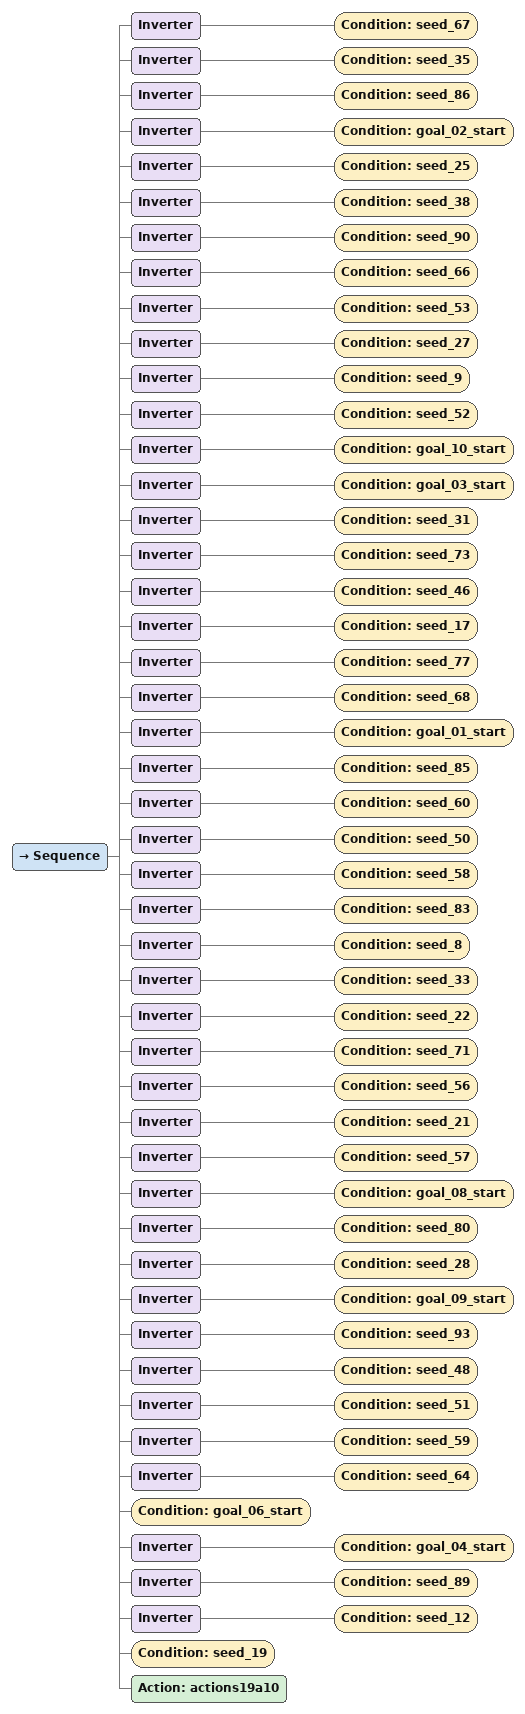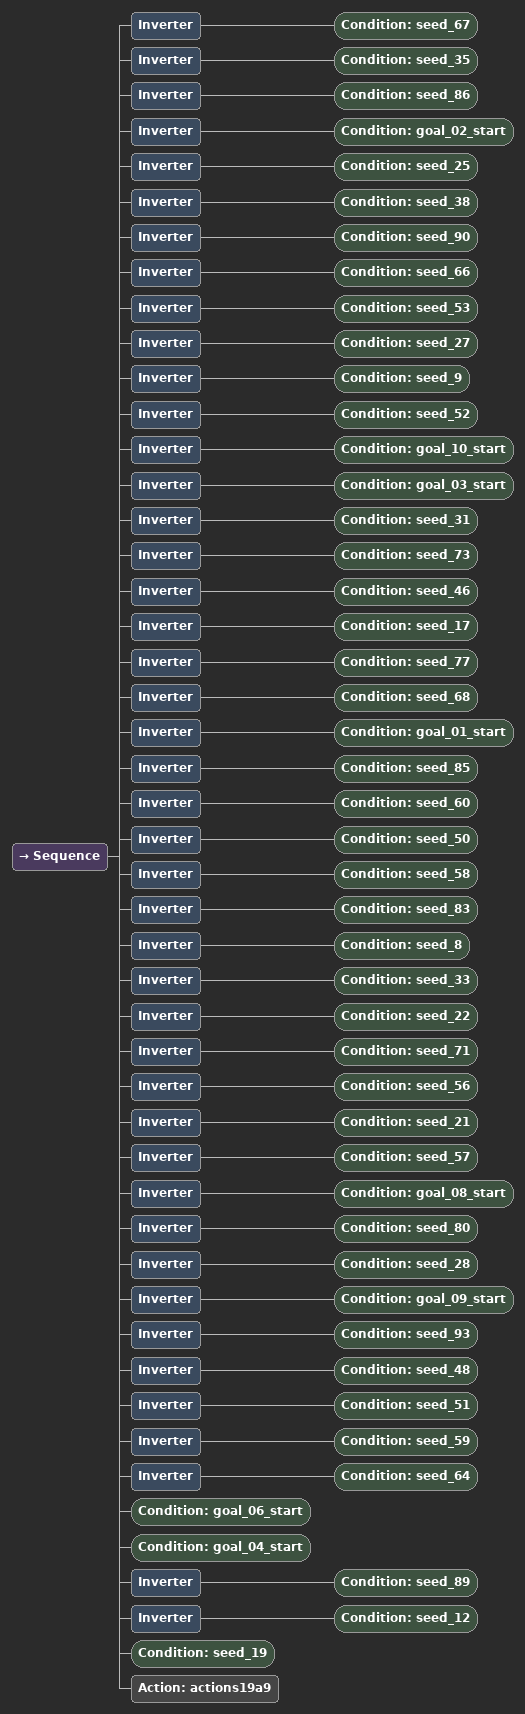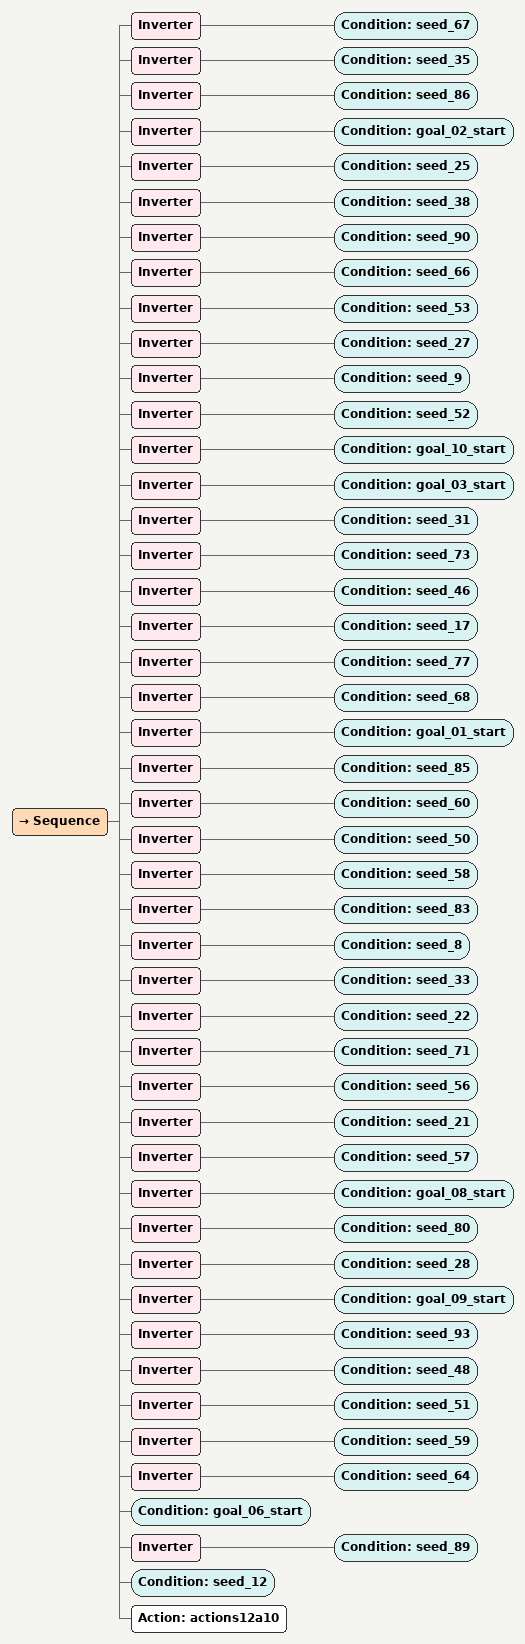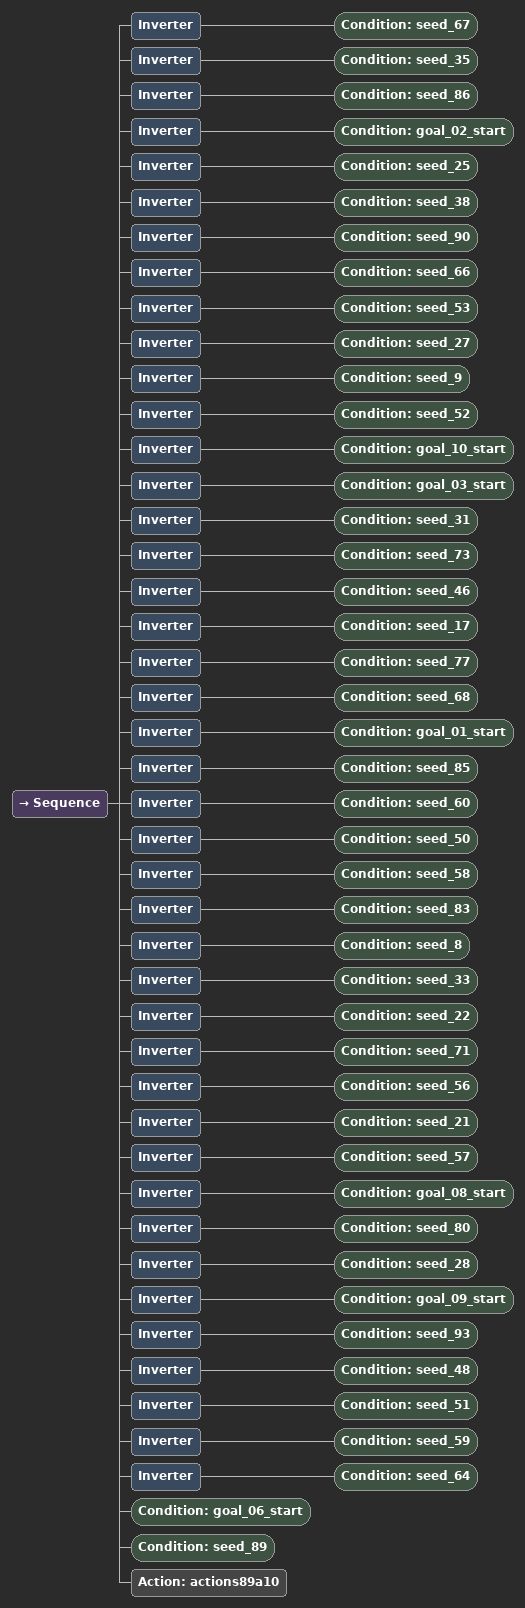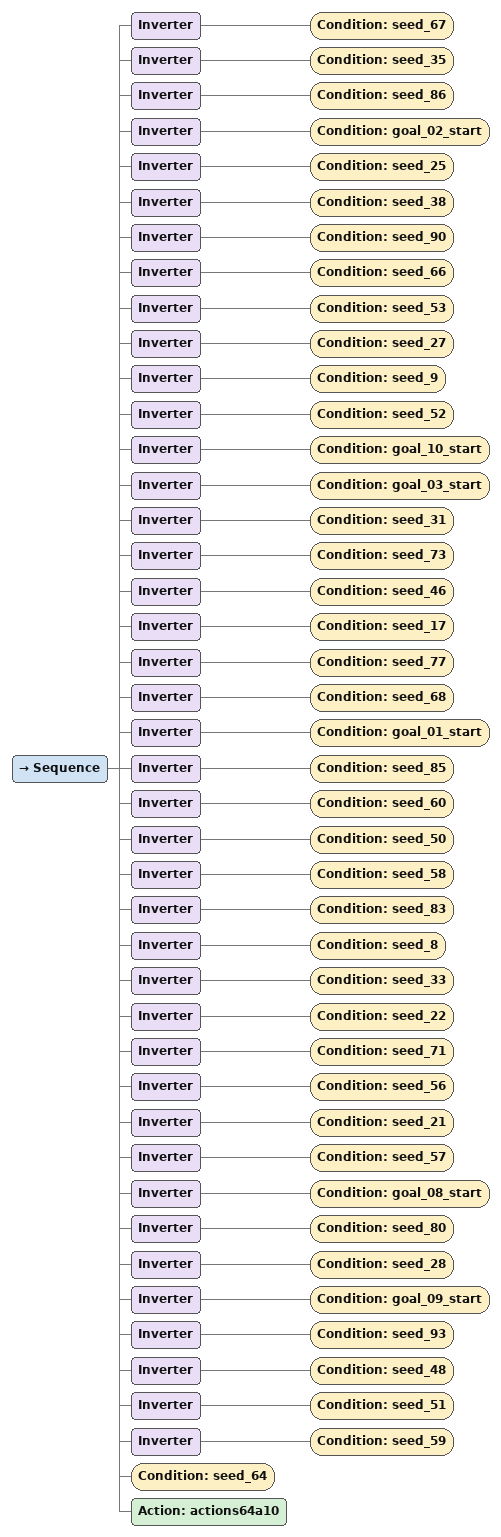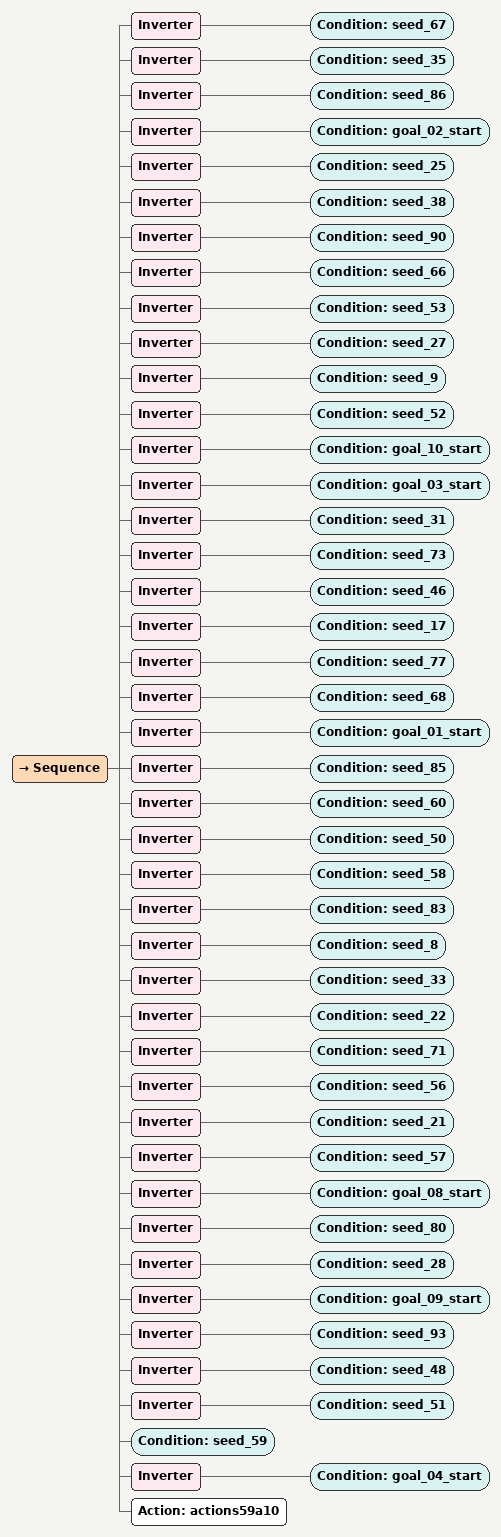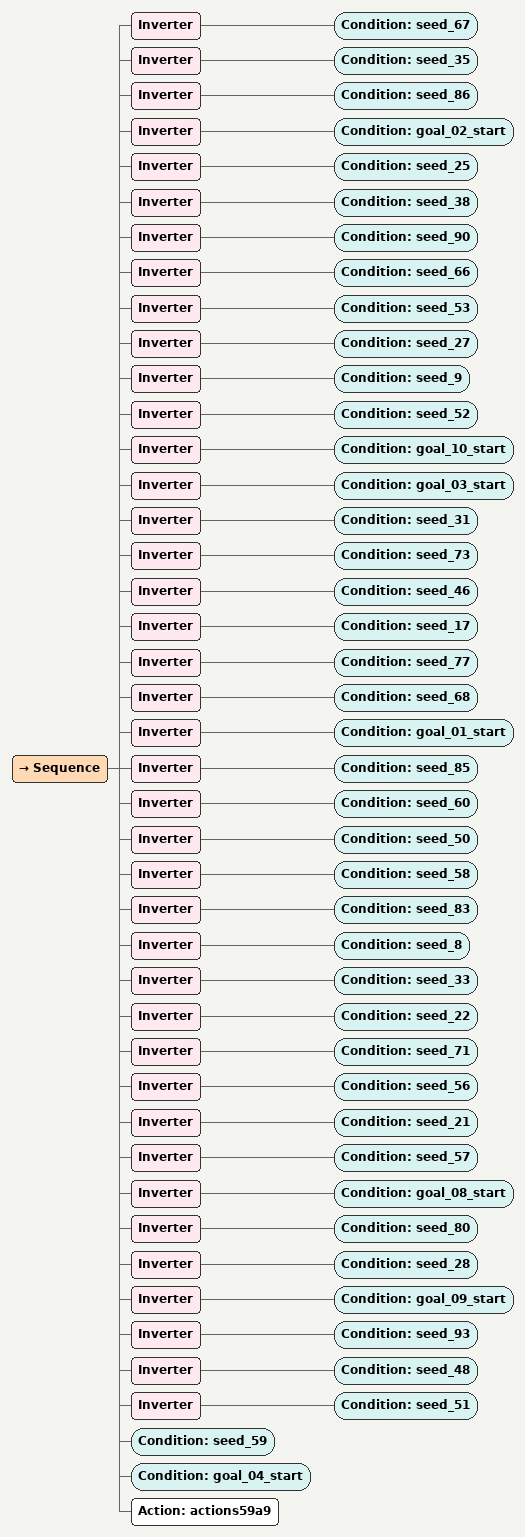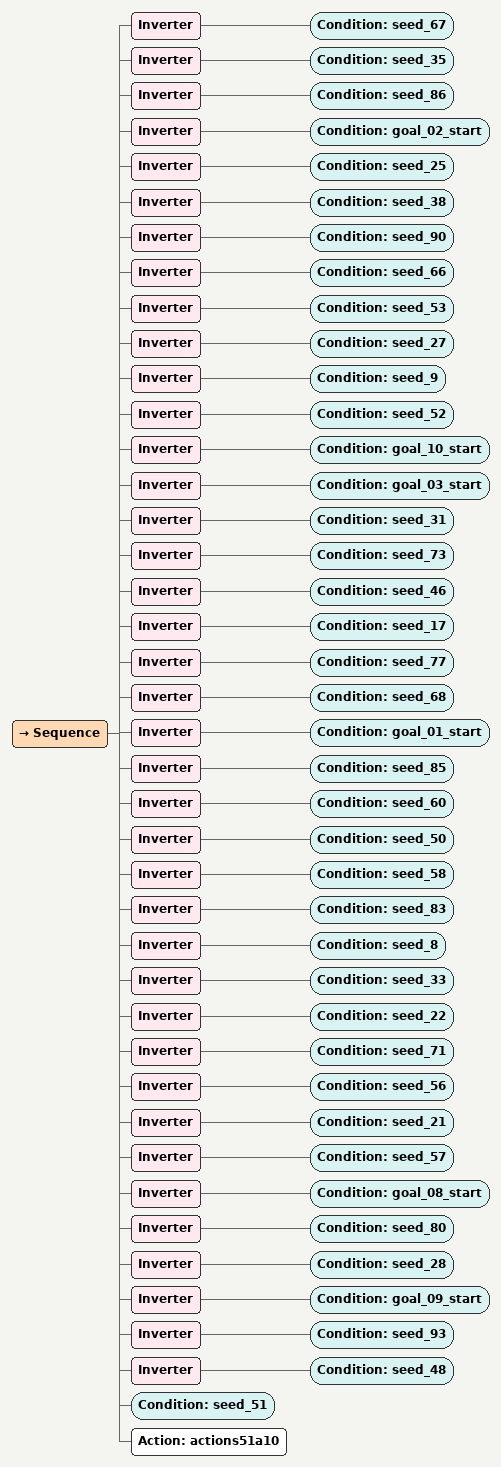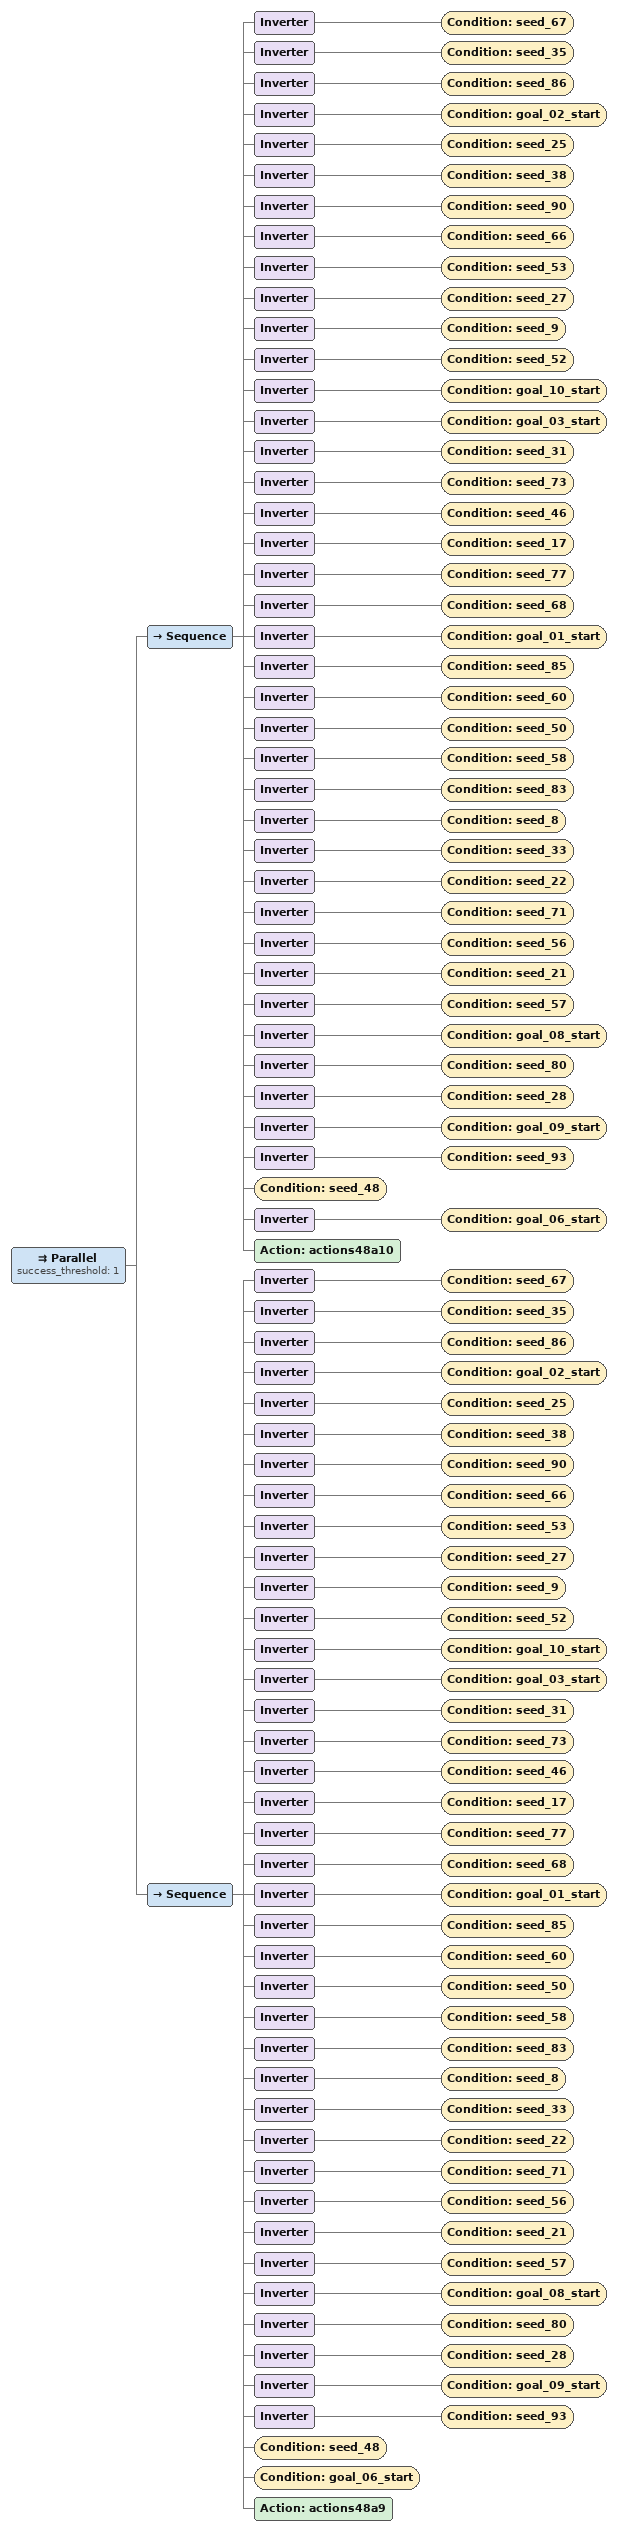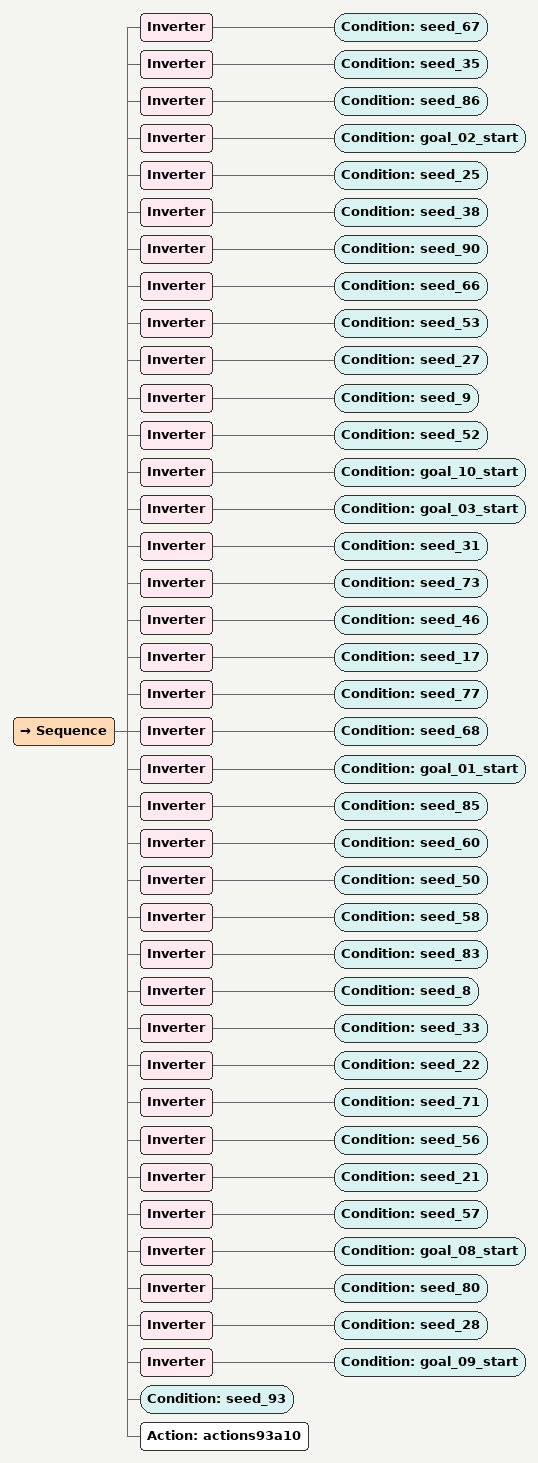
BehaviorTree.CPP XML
<Sequence>
  <Inverter>
    <Condition ID="seed_67"/>
  </Inverter>
  <Inverter>
    <Condition ID="seed_35"/>
  </Inverter>
  <Inverter>
    <Condition ID="seed_86"/>
  </Inverter>
  <Inverter>
    <Condition ID="goal_02_start"/>
  </Inverter>
  <Inverter>
    <Condition ID="seed_25"/>
  </Inverter>
  <Inverter>
    <Condition ID="seed_38"/>
  </Inverter>
  <Inverter>
    <Condition ID="seed_90"/>
  </Inverter>
  <Inverter>
    <Condition ID="seed_66"/>
  </Inverter>
  <Inverter>
    <Condition ID="seed_53"/>
  </Inverter>
  <Inverter>
    <Condition ID="seed_27"/>
  </Inverter>
  <Inverter>
    <Condition ID="seed_9"/>
  </Inverter>
  <Inverter>
    <Condition ID="seed_52"/>
  </Inverter>
  <Inverter>
    <Condition ID="goal_10_start"/>
  </Inverter>
  <Inverter>
    <Condition ID="goal_03_start"/>
  </Inverter>
  <Inverter>
    <Condition ID="seed_31"/>
  </Inverter>
  <Inverter>
    <Condition ID="seed_73"/>
  </Inverter>
  <Inverter>
    <Condition ID="seed_46"/>
  </Inverter>
  <Inverter>
    <Condition ID="seed_17"/>
  </Inverter>
  <Inverter>
    <Condition ID="seed_77"/>
  </Inverter>
  <Inverter>
    <Condition ID="seed_68"/>
  </Inverter>
  <Inverter>
    <Condition ID="goal_01_start"/>
  </Inverter>
  <Inverter>
    <Condition ID="seed_85"/>
  </Inverter>
  <Inverter>
    <Condition ID="seed_60"/>
  </Inverter>
  <Inverter>
    <Condition ID="seed_50"/>
  </Inverter>
  <Inverter>
    <Condition ID="seed_58"/>
  </Inverter>
  <Inverter>
    <Condition ID="seed_83"/>
  </Inverter>
  <Inverter>
    <Condition ID="seed_8"/>
  </Inverter>
  <Inverter>
    <Condition ID="seed_33"/>
  </Inverter>
  <Inverter>
    <Condition ID="seed_22"/>
  </Inverter>
  <Inverter>
    <Condition ID="seed_71"/>
  </Inverter>
  <Inverter>
    <Condition ID="seed_56"/>
  </Inverter>
  <Inverter>
    <Condition ID="seed_21"/>
  </Inverter>
  <Inverter>
    <Condition ID="seed_57"/>
  </Inverter>
  <Inverter>
    <Condition ID="goal_08_start"/>
  </Inverter>
  <Inverter>
    <Condition ID="seed_80"/>
  </Inverter>
  <Inverter>
    <Condition ID="seed_28"/>
  </Inverter>
  <Inverter>
    <Condition ID="goal_09_start"/>
  </Inverter>
  <Inverter>
    <Condition ID="seed_93"/>
  </Inverter>
  <Inverter>
    <Condition ID="seed_48"/>
  </Inverter>
  <Inverter>
    <Condition ID="seed_51"/>
  </Inverter>
  <Inverter>
    <Condition ID="seed_59"/>
  </Inverter>
  <Inverter>
    <Condition ID="seed_64"/>
  </Inverter>
  <Condition ID="goal_06_start"/>
  <Inverter>
    <Condition ID="goal_04_start"/>
  </Inverter>
  <Inverter>
    <Condition ID="seed_89"/>
  </Inverter>
  <Inverter>
    <Condition ID="seed_12"/>
  </Inverter>
  <Condition ID="seed_19"/>
  <Action ID="actions19a10"/>
</Sequence>

<Sequence>
  <Inverter>
    <Condition ID="seed_67"/>
  </Inverter>
  <Inverter>
    <Condition ID="seed_35"/>
  </Inverter>
  <Inverter>
    <Condition ID="seed_86"/>
  </Inverter>
  <Inverter>
    <Condition ID="goal_02_start"/>
  </Inverter>
  <Inverter>
    <Condition ID="seed_25"/>
  </Inverter>
  <Inverter>
    <Condition ID="seed_38"/>
  </Inverter>
  <Inverter>
    <Condition ID="seed_90"/>
  </Inverter>
  <Inverter>
    <Condition ID="seed_66"/>
  </Inverter>
  <Inverter>
    <Condition ID="seed_53"/>
  </Inverter>
  <Inverter>
    <Condition ID="seed_27"/>
  </Inverter>
  <Inverter>
    <Condition ID="seed_9"/>
  </Inverter>
  <Inverter>
    <Condition ID="seed_52"/>
  </Inverter>
  <Inverter>
    <Condition ID="goal_10_start"/>
  </Inverter>
  <Inverter>
    <Condition ID="goal_03_start"/>
  </Inverter>
  <Inverter>
    <Condition ID="seed_31"/>
  </Inverter>
  <Inverter>
    <Condition ID="seed_73"/>
  </Inverter>
  <Inverter>
    <Condition ID="seed_46"/>
  </Inverter>
  <Inverter>
    <Condition ID="seed_17"/>
  </Inverter>
  <Inverter>
    <Condition ID="seed_77"/>
  </Inverter>
  <Inverter>
    <Condition ID="seed_68"/>
  </Inverter>
  <Inverter>
    <Condition ID="goal_01_start"/>
  </Inverter>
  <Inverter>
    <Condition ID="seed_85"/>
  </Inverter>
  <Inverter>
    <Condition ID="seed_60"/>
  </Inverter>
  <Inverter>
    <Condition ID="seed_50"/>
  </Inverter>
  <Inverter>
    <Condition ID="seed_58"/>
  </Inverter>
  <Inverter>
    <Condition ID="seed_83"/>
  </Inverter>
  <Inverter>
    <Condition ID="seed_8"/>
  </Inverter>
  <Inverter>
    <Condition ID="seed_33"/>
  </Inverter>
  <Inverter>
    <Condition ID="seed_22"/>
  </Inverter>
  <Inverter>
    <Condition ID="seed_71"/>
  </Inverter>
  <Inverter>
    <Condition ID="seed_56"/>
  </Inverter>
  <Inverter>
    <Condition ID="seed_21"/>
  </Inverter>
  <Inverter>
    <Condition ID="seed_57"/>
  </Inverter>
  <Inverter>
    <Condition ID="goal_08_start"/>
  </Inverter>
  <Inverter>
    <Condition ID="seed_80"/>
  </Inverter>
  <Inverter>
    <Condition ID="seed_28"/>
  </Inverter>
  <Inverter>
    <Condition ID="goal_09_start"/>
  </Inverter>
  <Inverter>
    <Condition ID="seed_93"/>
  </Inverter>
  <Inverter>
    <Condition ID="seed_48"/>
  </Inverter>
  <Inverter>
    <Condition ID="seed_51"/>
  </Inverter>
  <Inverter>
    <Condition ID="seed_59"/>
  </Inverter>
  <Inverter>
    <Condition ID="seed_64"/>
  </Inverter>
  <Condition ID="goal_06_start"/>
  <Condition ID="goal_04_start"/>
  <Inverter>
    <Condition ID="seed_89"/>
  </Inverter>
  <Inverter>
    <Condition ID="seed_12"/>
  </Inverter>
  <Condition ID="seed_19"/>
  <Action ID="actions19a9"/>
</Sequence>

<Sequence>
  <Inverter>
    <Condition ID="seed_67"/>
  </Inverter>
  <Inverter>
    <Condition ID="seed_35"/>
  </Inverter>
  <Inverter>
    <Condition ID="seed_86"/>
  </Inverter>
  <Inverter>
    <Condition ID="goal_02_start"/>
  </Inverter>
  <Inverter>
    <Condition ID="seed_25"/>
  </Inverter>
  <Inverter>
    <Condition ID="seed_38"/>
  </Inverter>
  <Inverter>
    <Condition ID="seed_90"/>
  </Inverter>
  <Inverter>
    <Condition ID="seed_66"/>
  </Inverter>
  <Inverter>
    <Condition ID="seed_53"/>
  </Inverter>
  <Inverter>
    <Condition ID="seed_27"/>
  </Inverter>
  <Inverter>
    <Condition ID="seed_9"/>
  </Inverter>
  <Inverter>
    <Condition ID="seed_52"/>
  </Inverter>
  <Inverter>
    <Condition ID="goal_10_start"/>
  </Inverter>
  <Inverter>
    <Condition ID="goal_03_start"/>
  </Inverter>
  <Inverter>
    <Condition ID="seed_31"/>
  </Inverter>
  <Inverter>
    <Condition ID="seed_73"/>
  </Inverter>
  <Inverter>
    <Condition ID="seed_46"/>
  </Inverter>
  <Inverter>
    <Condition ID="seed_17"/>
  </Inverter>
  <Inverter>
    <Condition ID="seed_77"/>
  </Inverter>
  <Inverter>
    <Condition ID="seed_68"/>
  </Inverter>
  <Inverter>
    <Condition ID="goal_01_start"/>
  </Inverter>
  <Inverter>
    <Condition ID="seed_85"/>
  </Inverter>
  <Inverter>
    <Condition ID="seed_60"/>
  </Inverter>
  <Inverter>
    <Condition ID="seed_50"/>
  </Inverter>
  <Inverter>
    <Condition ID="seed_58"/>
  </Inverter>
  <Inverter>
    <Condition ID="seed_83"/>
  </Inverter>
  <Inverter>
    <Condition ID="seed_8"/>
  </Inverter>
  <Inverter>
    <Condition ID="seed_33"/>
  </Inverter>
  <Inverter>
    <Condition ID="seed_22"/>
  </Inverter>
  <Inverter>
    <Condition ID="seed_71"/>
  </Inverter>
  <Inverter>
    <Condition ID="seed_56"/>
  </Inverter>
  <Inverter>
    <Condition ID="seed_21"/>
  </Inverter>
  <Inverter>
    <Condition ID="seed_57"/>
  </Inverter>
  <Inverter>
    <Condition ID="goal_08_start"/>
  </Inverter>
  <Inverter>
    <Condition ID="seed_80"/>
  </Inverter>
  <Inverter>
    <Condition ID="seed_28"/>
  </Inverter>
  <Inverter>
    <Condition ID="goal_09_start"/>
  </Inverter>
  <Inverter>
    <Condition ID="seed_93"/>
  </Inverter>
  <Inverter>
    <Condition ID="seed_48"/>
  </Inverter>
  <Inverter>
    <Condition ID="seed_51"/>
  </Inverter>
  <Inverter>
    <Condition ID="seed_59"/>
  </Inverter>
  <Inverter>
    <Condition ID="seed_64"/>
  </Inverter>
  <Condition ID="goal_06_start"/>
  <Inverter>
    <Condition ID="seed_89"/>
  </Inverter>
  <Condition ID="seed_12"/>
  <Action ID="actions12a10"/>
</Sequence>

<Sequence>
  <Inverter>
    <Condition ID="seed_67"/>
  </Inverter>
  <Inverter>
    <Condition ID="seed_35"/>
  </Inverter>
  <Inverter>
    <Condition ID="seed_86"/>
  </Inverter>
  <Inverter>
    <Condition ID="goal_02_start"/>
  </Inverter>
  <Inverter>
    <Condition ID="seed_25"/>
  </Inverter>
  <Inverter>
    <Condition ID="seed_38"/>
  </Inverter>
  <Inverter>
    <Condition ID="seed_90"/>
  </Inverter>
  <Inverter>
    <Condition ID="seed_66"/>
  </Inverter>
  <Inverter>
    <Condition ID="seed_53"/>
  </Inverter>
  <Inverter>
    <Condition ID="seed_27"/>
  </Inverter>
  <Inverter>
    <Condition ID="seed_9"/>
  </Inverter>
  <Inverter>
    <Condition ID="seed_52"/>
  </Inverter>
  <Inverter>
    <Condition ID="goal_10_start"/>
  </Inverter>
  <Inverter>
    <Condition ID="goal_03_start"/>
  </Inverter>
  <Inverter>
    <Condition ID="seed_31"/>
  </Inverter>
  <Inverter>
    <Condition ID="seed_73"/>
  </Inverter>
  <Inverter>
    <Condition ID="seed_46"/>
  </Inverter>
  <Inverter>
    <Condition ID="seed_17"/>
  </Inverter>
  <Inverter>
    <Condition ID="seed_77"/>
  </Inverter>
  <Inverter>
    <Condition ID="seed_68"/>
  </Inverter>
  <Inverter>
    <Condition ID="goal_01_start"/>
  </Inverter>
  <Inverter>
    <Condition ID="seed_85"/>
  </Inverter>
  <Inverter>
    <Condition ID="seed_60"/>
  </Inverter>
  <Inverter>
    <Condition ID="seed_50"/>
  </Inverter>
  <Inverter>
    <Condition ID="seed_58"/>
  </Inverter>
  <Inverter>
    <Condition ID="seed_83"/>
  </Inverter>
  <Inverter>
    <Condition ID="seed_8"/>
  </Inverter>
  <Inverter>
    <Condition ID="seed_33"/>
  </Inverter>
  <Inverter>
    <Condition ID="seed_22"/>
  </Inverter>
  <Inverter>
    <Condition ID="seed_71"/>
  </Inverter>
  <Inverter>
    <Condition ID="seed_56"/>
  </Inverter>
  <Inverter>
    <Condition ID="seed_21"/>
  </Inverter>
  <Inverter>
    <Condition ID="seed_57"/>
  </Inverter>
  <Inverter>
    <Condition ID="goal_08_start"/>
  </Inverter>
  <Inverter>
    <Condition ID="seed_80"/>
  </Inverter>
  <Inverter>
    <Condition ID="seed_28"/>
  </Inverter>
  <Inverter>
    <Condition ID="goal_09_start"/>
  </Inverter>
  <Inverter>
    <Condition ID="seed_93"/>
  </Inverter>
  <Inverter>
    <Condition ID="seed_48"/>
  </Inverter>
  <Inverter>
    <Condition ID="seed_51"/>
  </Inverter>
  <Inverter>
    <Condition ID="seed_59"/>
  </Inverter>
  <Inverter>
    <Condition ID="seed_64"/>
  </Inverter>
  <Condition ID="goal_06_start"/>
  <Condition ID="seed_89"/>
  <Action ID="actions89a10"/>
</Sequence>

<Sequence>
  <Inverter>
    <Condition ID="seed_67"/>
  </Inverter>
  <Inverter>
    <Condition ID="seed_35"/>
  </Inverter>
  <Inverter>
    <Condition ID="seed_86"/>
  </Inverter>
  <Inverter>
    <Condition ID="goal_02_start"/>
  </Inverter>
  <Inverter>
    <Condition ID="seed_25"/>
  </Inverter>
  <Inverter>
    <Condition ID="seed_38"/>
  </Inverter>
  <Inverter>
    <Condition ID="seed_90"/>
  </Inverter>
  <Inverter>
    <Condition ID="seed_66"/>
  </Inverter>
  <Inverter>
    <Condition ID="seed_53"/>
  </Inverter>
  <Inverter>
    <Condition ID="seed_27"/>
  </Inverter>
  <Inverter>
    <Condition ID="seed_9"/>
  </Inverter>
  <Inverter>
    <Condition ID="seed_52"/>
  </Inverter>
  <Inverter>
    <Condition ID="goal_10_start"/>
  </Inverter>
  <Inverter>
    <Condition ID="goal_03_start"/>
  </Inverter>
  <Inverter>
    <Condition ID="seed_31"/>
  </Inverter>
  <Inverter>
    <Condition ID="seed_73"/>
  </Inverter>
  <Inverter>
    <Condition ID="seed_46"/>
  </Inverter>
  <Inverter>
    <Condition ID="seed_17"/>
  </Inverter>
  <Inverter>
    <Condition ID="seed_77"/>
  </Inverter>
  <Inverter>
    <Condition ID="seed_68"/>
  </Inverter>
  <Inverter>
    <Condition ID="goal_01_start"/>
  </Inverter>
  <Inverter>
    <Condition ID="seed_85"/>
  </Inverter>
  <Inverter>
    <Condition ID="seed_60"/>
  </Inverter>
  <Inverter>
    <Condition ID="seed_50"/>
  </Inverter>
  <Inverter>
    <Condition ID="seed_58"/>
  </Inverter>
  <Inverter>
    <Condition ID="seed_83"/>
  </Inverter>
  <Inverter>
    <Condition ID="seed_8"/>
  </Inverter>
  <Inverter>
    <Condition ID="seed_33"/>
  </Inverter>
  <Inverter>
    <Condition ID="seed_22"/>
  </Inverter>
  <Inverter>
    <Condition ID="seed_71"/>
  </Inverter>
  <Inverter>
    <Condition ID="seed_56"/>
  </Inverter>
  <Inverter>
    <Condition ID="seed_21"/>
  </Inverter>
  <Inverter>
    <Condition ID="seed_57"/>
  </Inverter>
  <Inverter>
    <Condition ID="goal_08_start"/>
  </Inverter>
  <Inverter>
    <Condition ID="seed_80"/>
  </Inverter>
  <Inverter>
    <Condition ID="seed_28"/>
  </Inverter>
  <Inverter>
    <Condition ID="goal_09_start"/>
  </Inverter>
  <Inverter>
    <Condition ID="seed_93"/>
  </Inverter>
  <Inverter>
    <Condition ID="seed_48"/>
  </Inverter>
  <Inverter>
    <Condition ID="seed_51"/>
  </Inverter>
  <Inverter>
    <Condition ID="seed_59"/>
  </Inverter>
  <Condition ID="seed_64"/>
  <Action ID="actions64a10"/>
</Sequence>

<Sequence>
  <Inverter>
    <Condition ID="seed_67"/>
  </Inverter>
  <Inverter>
    <Condition ID="seed_35"/>
  </Inverter>
  <Inverter>
    <Condition ID="seed_86"/>
  </Inverter>
  <Inverter>
    <Condition ID="goal_02_start"/>
  </Inverter>
  <Inverter>
    <Condition ID="seed_25"/>
  </Inverter>
  <Inverter>
    <Condition ID="seed_38"/>
  </Inverter>
  <Inverter>
    <Condition ID="seed_90"/>
  </Inverter>
  <Inverter>
    <Condition ID="seed_66"/>
  </Inverter>
  <Inverter>
    <Condition ID="seed_53"/>
  </Inverter>
  <Inverter>
    <Condition ID="seed_27"/>
  </Inverter>
  <Inverter>
    <Condition ID="seed_9"/>
  </Inverter>
  <Inverter>
    <Condition ID="seed_52"/>
  </Inverter>
  <Inverter>
    <Condition ID="goal_10_start"/>
  </Inverter>
  <Inverter>
    <Condition ID="goal_03_start"/>
  </Inverter>
  <Inverter>
    <Condition ID="seed_31"/>
  </Inverter>
  <Inverter>
    <Condition ID="seed_73"/>
  </Inverter>
  <Inverter>
    <Condition ID="seed_46"/>
  </Inverter>
  <Inverter>
    <Condition ID="seed_17"/>
  </Inverter>
  <Inverter>
    <Condition ID="seed_77"/>
  </Inverter>
  <Inverter>
    <Condition ID="seed_68"/>
  </Inverter>
  <Inverter>
    <Condition ID="goal_01_start"/>
  </Inverter>
  <Inverter>
    <Condition ID="seed_85"/>
  </Inverter>
  <Inverter>
    <Condition ID="seed_60"/>
  </Inverter>
  <Inverter>
    <Condition ID="seed_50"/>
  </Inverter>
  <Inverter>
    <Condition ID="seed_58"/>
  </Inverter>
  <Inverter>
    <Condition ID="seed_83"/>
  </Inverter>
  <Inverter>
    <Condition ID="seed_8"/>
  </Inverter>
  <Inverter>
    <Condition ID="seed_33"/>
  </Inverter>
  <Inverter>
    <Condition ID="seed_22"/>
  </Inverter>
  <Inverter>
    <Condition ID="seed_71"/>
  </Inverter>
  <Inverter>
    <Condition ID="seed_56"/>
  </Inverter>
  <Inverter>
    <Condition ID="seed_21"/>
  </Inverter>
  <Inverter>
    <Condition ID="seed_57"/>
  </Inverter>
  <Inverter>
    <Condition ID="goal_08_start"/>
  </Inverter>
  <Inverter>
    <Condition ID="seed_80"/>
  </Inverter>
  <Inverter>
    <Condition ID="seed_28"/>
  </Inverter>
  <Inverter>
    <Condition ID="goal_09_start"/>
  </Inverter>
  <Inverter>
    <Condition ID="seed_93"/>
  </Inverter>
  <Inverter>
    <Condition ID="seed_48"/>
  </Inverter>
  <Inverter>
    <Condition ID="seed_51"/>
  </Inverter>
  <Condition ID="seed_59"/>
  <Inverter>
    <Condition ID="goal_04_start"/>
  </Inverter>
  <Action ID="actions59a10"/>
</Sequence>

<Sequence>
  <Inverter>
    <Condition ID="seed_67"/>
  </Inverter>
  <Inverter>
    <Condition ID="seed_35"/>
  </Inverter>
  <Inverter>
    <Condition ID="seed_86"/>
  </Inverter>
  <Inverter>
    <Condition ID="goal_02_start"/>
  </Inverter>
  <Inverter>
    <Condition ID="seed_25"/>
  </Inverter>
  <Inverter>
    <Condition ID="seed_38"/>
  </Inverter>
  <Inverter>
    <Condition ID="seed_90"/>
  </Inverter>
  <Inverter>
    <Condition ID="seed_66"/>
  </Inverter>
  <Inverter>
    <Condition ID="seed_53"/>
  </Inverter>
  <Inverter>
    <Condition ID="seed_27"/>
  </Inverter>
  <Inverter>
    <Condition ID="seed_9"/>
  </Inverter>
  <Inverter>
    <Condition ID="seed_52"/>
  </Inverter>
  <Inverter>
    <Condition ID="goal_10_start"/>
  </Inverter>
  <Inverter>
    <Condition ID="goal_03_start"/>
  </Inverter>
  <Inverter>
    <Condition ID="seed_31"/>
  </Inverter>
  <Inverter>
    <Condition ID="seed_73"/>
  </Inverter>
  <Inverter>
    <Condition ID="seed_46"/>
  </Inverter>
  <Inverter>
    <Condition ID="seed_17"/>
  </Inverter>
  <Inverter>
    <Condition ID="seed_77"/>
  </Inverter>
  <Inverter>
    <Condition ID="seed_68"/>
  </Inverter>
  <Inverter>
    <Condition ID="goal_01_start"/>
  </Inverter>
  <Inverter>
    <Condition ID="seed_85"/>
  </Inverter>
  <Inverter>
    <Condition ID="seed_60"/>
  </Inverter>
  <Inverter>
    <Condition ID="seed_50"/>
  </Inverter>
  <Inverter>
    <Condition ID="seed_58"/>
  </Inverter>
  <Inverter>
    <Condition ID="seed_83"/>
  </Inverter>
  <Inverter>
    <Condition ID="seed_8"/>
  </Inverter>
  <Inverter>
    <Condition ID="seed_33"/>
  </Inverter>
  <Inverter>
    <Condition ID="seed_22"/>
  </Inverter>
  <Inverter>
    <Condition ID="seed_71"/>
  </Inverter>
  <Inverter>
    <Condition ID="seed_56"/>
  </Inverter>
  <Inverter>
    <Condition ID="seed_21"/>
  </Inverter>
  <Inverter>
    <Condition ID="seed_57"/>
  </Inverter>
  <Inverter>
    <Condition ID="goal_08_start"/>
  </Inverter>
  <Inverter>
    <Condition ID="seed_80"/>
  </Inverter>
  <Inverter>
    <Condition ID="seed_28"/>
  </Inverter>
  <Inverter>
    <Condition ID="goal_09_start"/>
  </Inverter>
  <Inverter>
    <Condition ID="seed_93"/>
  </Inverter>
  <Inverter>
    <Condition ID="seed_48"/>
  </Inverter>
  <Inverter>
    <Condition ID="seed_51"/>
  </Inverter>
  <Condition ID="seed_59"/>
  <Condition ID="goal_04_start"/>
  <Action ID="actions59a9"/>
</Sequence>

<Sequence>
  <Inverter>
    <Condition ID="seed_67"/>
  </Inverter>
  <Inverter>
    <Condition ID="seed_35"/>
  </Inverter>
  <Inverter>
    <Condition ID="seed_86"/>
  </Inverter>
  <Inverter>
    <Condition ID="goal_02_start"/>
  </Inverter>
  <Inverter>
    <Condition ID="seed_25"/>
  </Inverter>
  <Inverter>
    <Condition ID="seed_38"/>
  </Inverter>
  <Inverter>
    <Condition ID="seed_90"/>
  </Inverter>
  <Inverter>
    <Condition ID="seed_66"/>
  </Inverter>
  <Inverter>
    <Condition ID="seed_53"/>
  </Inverter>
  <Inverter>
    <Condition ID="seed_27"/>
  </Inverter>
  <Inverter>
    <Condition ID="seed_9"/>
  </Inverter>
  <Inverter>
    <Condition ID="seed_52"/>
  </Inverter>
  <Inverter>
    <Condition ID="goal_10_start"/>
  </Inverter>
  <Inverter>
    <Condition ID="goal_03_start"/>
  </Inverter>
  <Inverter>
    <Condition ID="seed_31"/>
  </Inverter>
  <Inverter>
    <Condition ID="seed_73"/>
  </Inverter>
  <Inverter>
    <Condition ID="seed_46"/>
  </Inverter>
  <Inverter>
    <Condition ID="seed_17"/>
  </Inverter>
  <Inverter>
    <Condition ID="seed_77"/>
  </Inverter>
  <Inverter>
    <Condition ID="seed_68"/>
  </Inverter>
  <Inverter>
    <Condition ID="goal_01_start"/>
  </Inverter>
  <Inverter>
    <Condition ID="seed_85"/>
  </Inverter>
  <Inverter>
    <Condition ID="seed_60"/>
  </Inverter>
  <Inverter>
    <Condition ID="seed_50"/>
  </Inverter>
  <Inverter>
    <Condition ID="seed_58"/>
  </Inverter>
  <Inverter>
    <Condition ID="seed_83"/>
  </Inverter>
  <Inverter>
    <Condition ID="seed_8"/>
  </Inverter>
  <Inverter>
    <Condition ID="seed_33"/>
  </Inverter>
  <Inverter>
    <Condition ID="seed_22"/>
  </Inverter>
  <Inverter>
    <Condition ID="seed_71"/>
  </Inverter>
  <Inverter>
    <Condition ID="seed_56"/>
  </Inverter>
  <Inverter>
    <Condition ID="seed_21"/>
  </Inverter>
  <Inverter>
    <Condition ID="seed_57"/>
  </Inverter>
  <Inverter>
    <Condition ID="goal_08_start"/>
  </Inverter>
  <Inverter>
    <Condition ID="seed_80"/>
  </Inverter>
  <Inverter>
    <Condition ID="seed_28"/>
  </Inverter>
  <Inverter>
    <Condition ID="goal_09_start"/>
  </Inverter>
  <Inverter>
    <Condition ID="seed_93"/>
  </Inverter>
  <Inverter>
    <Condition ID="seed_48"/>
  </Inverter>
  <Condition ID="seed_51"/>
  <Action ID="actions51a10"/>
</Sequence>

<Parallel success_threshold="1">
  <Sequence>
    <Inverter>
      <Condition ID="seed_67"/>
    </Inverter>
    <Inverter>
      <Condition ID="seed_35"/>
    </Inverter>
    <Inverter>
      <Condition ID="seed_86"/>
    </Inverter>
    <Inverter>
      <Condition ID="goal_02_start"/>
    </Inverter>
    <Inverter>
      <Condition ID="seed_25"/>
    </Inverter>
    <Inverter>
      <Condition ID="seed_38"/>
    </Inverter>
    <Inverter>
      <Condition ID="seed_90"/>
    </Inverter>
    <Inverter>
      <Condition ID="seed_66"/>
    </Inverter>
    <Inverter>
      <Condition ID="seed_53"/>
    </Inverter>
    <Inverter>
      <Condition ID="seed_27"/>
    </Inverter>
    <Inverter>
      <Condition ID="seed_9"/>
    </Inverter>
    <Inverter>
      <Condition ID="seed_52"/>
    </Inverter>
    <Inverter>
      <Condition ID="goal_10_start"/>
    </Inverter>
    <Inverter>
      <Condition ID="goal_03_start"/>
    </Inverter>
    <Inverter>
      <Condition ID="seed_31"/>
    </Inverter>
    <Inverter>
      <Condition ID="seed_73"/>
    </Inverter>
    <Inverter>
      <Condition ID="seed_46"/>
    </Inverter>
    <Inverter>
      <Condition ID="seed_17"/>
    </Inverter>
    <Inverter>
      <Condition ID="seed_77"/>
    </Inverter>
    <Inverter>
      <Condition ID="seed_68"/>
    </Inverter>
    <Inverter>
      <Condition ID="goal_01_start"/>
    </Inverter>
    <Inverter>
      <Condition ID="seed_85"/>
    </Inverter>
    <Inverter>
      <Condition ID="seed_60"/>
    </Inverter>
    <Inverter>
      <Condition ID="seed_50"/>
    </Inverter>
    <Inverter>
      <Condition ID="seed_58"/>
    </Inverter>
    <Inverter>
      <Condition ID="seed_83"/>
    </Inverter>
    <Inverter>
      <Condition ID="seed_8"/>
    </Inverter>
    <Inverter>
      <Condition ID="seed_33"/>
    </Inverter>
    <Inverter>
      <Condition ID="seed_22"/>
    </Inverter>
    <Inverter>
      <Condition ID="seed_71"/>
    </Inverter>
    <Inverter>
      <Condition ID="seed_56"/>
    </Inverter>
    <Inverter>
      <Condition ID="seed_21"/>
    </Inverter>
    <Inverter>
      <Condition ID="seed_57"/>
    </Inverter>
    <Inverter>
      <Condition ID="goal_08_start"/>
    </Inverter>
    <Inverter>
      <Condition ID="seed_80"/>
    </Inverter>
    <Inverter>
      <Condition ID="seed_28"/>
    </Inverter>
    <Inverter>
      <Condition ID="goal_09_start"/>
    </Inverter>
    <Inverter>
      <Condition ID="seed_93"/>
    </Inverter>
    <Condition ID="seed_48"/>
    <Inverter>
      <Condition ID="goal_06_start"/>
    </Inverter>
    <Action ID="actions48a10"/>
  </Sequence>
  <Sequence>
    <Inverter>
      <Condition ID="seed_67"/>
    </Inverter>
    <Inverter>
      <Condition ID="seed_35"/>
    </Inverter>
    <Inverter>
      <Condition ID="seed_86"/>
    </Inverter>
    <Inverter>
      <Condition ID="goal_02_start"/>
    </Inverter>
    <Inverter>
      <Condition ID="seed_25"/>
    </Inverter>
    <Inverter>
      <Condition ID="seed_38"/>
    </Inverter>
    <Inverter>
      <Condition ID="seed_90"/>
    </Inverter>
    <Inverter>
      <Condition ID="seed_66"/>
    </Inverter>
    <Inverter>
      <Condition ID="seed_53"/>
    </Inverter>
    <Inverter>
      <Condition ID="seed_27"/>
    </Inverter>
    <Inverter>
      <Condition ID="seed_9"/>
    </Inverter>
    <Inverter>
      <Condition ID="seed_52"/>
    </Inverter>
    <Inverter>
      <Condition ID="goal_10_start"/>
    </Inverter>
    <Inverter>
      <Condition ID="goal_03_start"/>
    </Inverter>
    <Inverter>
      <Condition ID="seed_31"/>
    </Inverter>
    <Inverter>
      <Condition ID="seed_73"/>
    </Inverter>
    <Inverter>
      <Condition ID="seed_46"/>
    </Inverter>
    <Inverter>
      <Condition ID="seed_17"/>
    </Inverter>
    <Inverter>
      <Condition ID="seed_77"/>
    </Inverter>
    <Inverter>
      <Condition ID="seed_68"/>
    </Inverter>
    <Inverter>
      <Condition ID="goal_01_start"/>
    </Inverter>
    <Inverter>
      <Condition ID="seed_85"/>
    </Inverter>
    <Inverter>
      <Condition ID="seed_60"/>
    </Inverter>
    <Inverter>
      <Condition ID="seed_50"/>
    </Inverter>
    <Inverter>
      <Condition ID="seed_58"/>
    </Inverter>
    <Inverter>
      <Condition ID="seed_83"/>
    </Inverter>
    <Inverter>
      <Condition ID="seed_8"/>
    </Inverter>
    <Inverter>
      <Condition ID="seed_33"/>
    </Inverter>
    <Inverter>
      <Condition ID="seed_22"/>
    </Inverter>
    <Inverter>
      <Condition ID="seed_71"/>
    </Inverter>
    <Inverter>
      <Condition ID="seed_56"/>
    </Inverter>
    <Inverter>
      <Condition ID="seed_21"/>
    </Inverter>
    <Inverter>
      <Condition ID="seed_57"/>
    </Inverter>
    <Inverter>
      <Condition ID="goal_08_start"/>
    </Inverter>
    <Inverter>
      <Condition ID="seed_80"/>
    </Inverter>
    <Inverter>
      <Condition ID="seed_28"/>
    </Inverter>
    <Inverter>
      <Condition ID="goal_09_start"/>
    </Inverter>
    <Inverter>
      <Condition ID="seed_93"/>
    </Inverter>
    <Condition ID="seed_48"/>
    <Condition ID="goal_06_start"/>
    <Action ID="actions48a9"/>
  </Sequence>
</Parallel>

<Sequence>
  <Inverter>
    <Condition ID="seed_67"/>
  </Inverter>
  <Inverter>
    <Condition ID="seed_35"/>
  </Inverter>
  <Inverter>
    <Condition ID="seed_86"/>
  </Inverter>
  <Inverter>
    <Condition ID="goal_02_start"/>
  </Inverter>
  <Inverter>
    <Condition ID="seed_25"/>
  </Inverter>
  <Inverter>
    <Condition ID="seed_38"/>
  </Inverter>
  <Inverter>
    <Condition ID="seed_90"/>
  </Inverter>
  <Inverter>
    <Condition ID="seed_66"/>
  </Inverter>
  <Inverter>
    <Condition ID="seed_53"/>
  </Inverter>
  <Inverter>
    <Condition ID="seed_27"/>
  </Inverter>
  <Inverter>
    <Condition ID="seed_9"/>
  </Inverter>
  <Inverter>
    <Condition ID="seed_52"/>
  </Inverter>
  <Inverter>
    <Condition ID="goal_10_start"/>
  </Inverter>
  <Inverter>
    <Condition ID="goal_03_start"/>
  </Inverter>
  <Inverter>
    <Condition ID="seed_31"/>
  </Inverter>
  <Inverter>
    <Condition ID="seed_73"/>
  </Inverter>
  <Inverter>
    <Condition ID="seed_46"/>
  </Inverter>
  <Inverter>
    <Condition ID="seed_17"/>
  </Inverter>
  <Inverter>
    <Condition ID="seed_77"/>
  </Inverter>
  <Inverter>
    <Condition ID="seed_68"/>
  </Inverter>
  <Inverter>
    <Condition ID="goal_01_start"/>
  </Inverter>
  <Inverter>
    <Condition ID="seed_85"/>
  </Inverter>
  <Inverter>
    <Condition ID="seed_60"/>
  </Inverter>
  <Inverter>
    <Condition ID="seed_50"/>
  </Inverter>
  <Inverter>
    <Condition ID="seed_58"/>
  </Inverter>
  <Inverter>
    <Condition ID="seed_83"/>
  </Inverter>
  <Inverter>
    <Condition ID="seed_8"/>
  </Inverter>
  <Inverter>
    <Condition ID="seed_33"/>
  </Inverter>
  <Inverter>
    <Condition ID="seed_22"/>
  </Inverter>
  <Inverter>
    <Condition ID="seed_71"/>
  </Inverter>
  <Inverter>
    <Condition ID="seed_56"/>
  </Inverter>
  <Inverter>
    <Condition ID="seed_21"/>
  </Inverter>
  <Inverter>
    <Condition ID="seed_57"/>
  </Inverter>
  <Inverter>
    <Condition ID="goal_08_start"/>
  </Inverter>
  <Inverter>
    <Condition ID="seed_80"/>
  </Inverter>
  <Inverter>
    <Condition ID="seed_28"/>
  </Inverter>
  <Inverter>
    <Condition ID="goal_09_start"/>
  </Inverter>
  <Condition ID="seed_93"/>
  <Action ID="actions93a10"/>
</Sequence>
